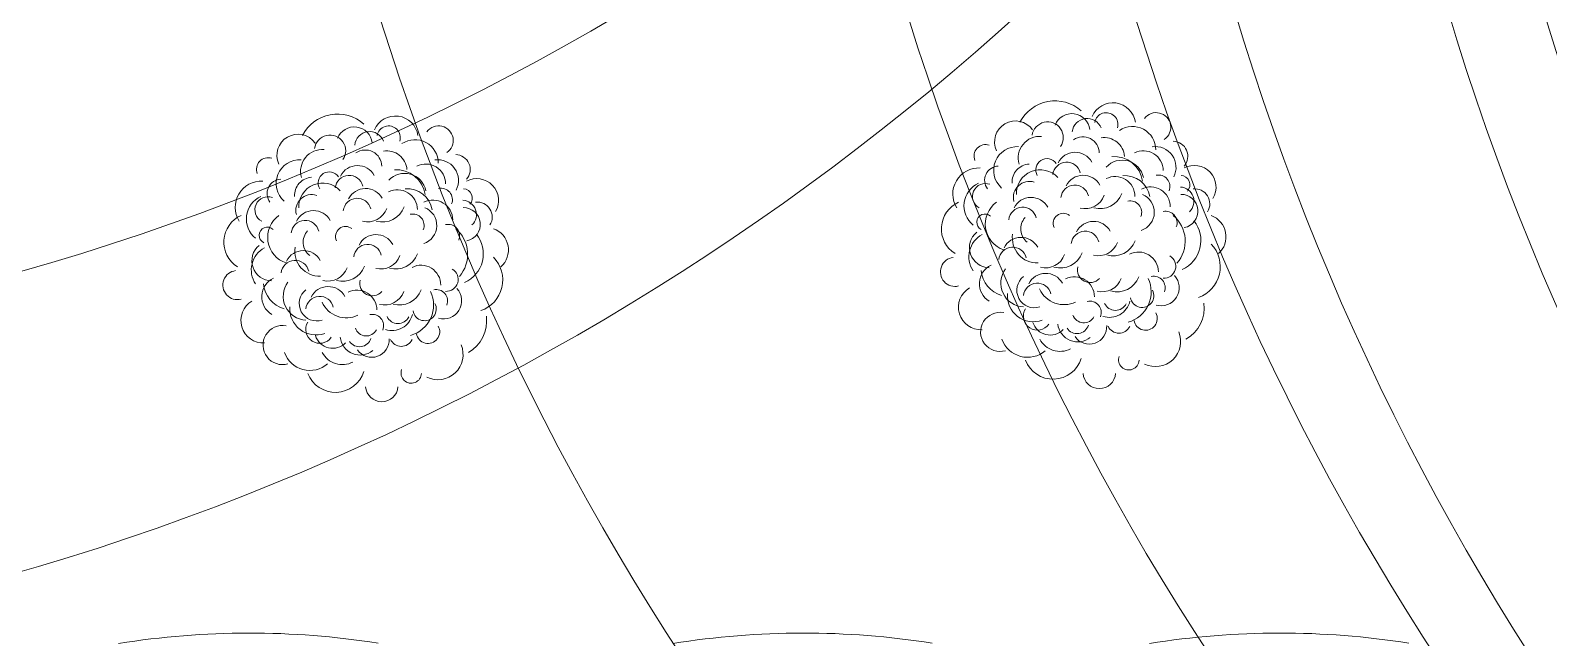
# Model space of a CAD drawing. Header units: millimetres. Extents: x 664 to 1534, y 1164 to 2765.
# Drawn here: x 732.79 to 741.75, y 1333.25 to 1336.83 of the extents above; entities that cross this region are included whole.
import ezdxf

# ---------------------------------------------------------------- set-up
doc = ezdxf.new("R2010")
doc.units = ezdxf.units.MM
doc.layers.get('0').update_dxf_attribs({"lineweight": 20})
doc.layers.add('Barra', color=9, linetype='Continuous', lineweight=9)
doc.layers.add('Jardim', color=92, linetype='Continuous', lineweight=20)

msp = doc.modelspace()

# ---------------------------------------------------------------- hatches: boundary and pattern name
at = {"layer": 'Jardim'}
h = msp.add_hatch(dxfattribs=at)
h.set_pattern_fill('GRASS', color=256, scale=0.04, angle=120, style=0)
h.set_pattern_definition([(210, (175.9079, -101.2197), (-0.26295997, -0.98137997), [0.1905, -1.24634]), (165, (175.9079, -101.2197), (-0.26296015, -0.98138064), [0.1905, -0.8255]), (255, (175.9079, -101.2197), (0.98138064, -0.26296015), [0.1905, -0.8255])])
edge = h.paths.add_edge_path()
edge.add_line((720.4807, 1355.4641), (727.4807, 1355.4641))
edge.add_line((727.4807, 1355.4641), (727.4807, 1359.2641))
edge.add_line((727.4807, 1359.2641), (763.261, 1359.2641))
edge.add_spline(control_points=[(763.261, 1359.2641), (762.538, 1359.8858), (760.7276, 1361.7391), (760.9005, 1364.5087), (761.0119, 1366.2941)], knot_values=[0, 0, 0, 0, 2.755825, 7.755327, 7.755327, 7.755327, 7.755327], degree=3, periodic=0)
edge.add_line((761.0119, 1366.2941), (761.0119, 1377.2941))
edge.add_line((761.0119, 1377.2941), (731.4807, 1377.2941))
edge.add_line((731.4807, 1377.2941), (731.4807, 1381.0441))
edge.add_line((731.4807, 1381.0441), (724.9807, 1381.0441))
edge.add_line((724.9807, 1381.0441), (710.9807, 1381.0441))
edge.add_arc((710.9807, 1380.0441), 1, 90, 180)
edge.add_line((709.9807, 1380.0441), (709.9807, 1342.4641))
edge.add_arc((708.9807, 1342.4641), 1, 270, 360, ccw=False)
edge.add_line((708.9807, 1341.4641), (704.9807, 1341.4641))
edge.add_arc((704.9807, 1340.4641), 1, 90, 180)
edge.add_line((703.9807, 1340.4641), (703.9807, 1331.7101))
edge.add_arc((704.9807, 1331.7101), 1, 180, 270)
edge.add_line((704.9807, 1330.7101), (709.9807, 1330.7101))
edge.add_line((709.9807, 1330.7101), (716.4807, 1342.4641))
edge.add_line((716.4807, 1342.4641), (720.4807, 1342.4641))
edge.add_line((720.4807, 1342.4641), (720.4807, 1355.4641))

# ---------------------------------------------------------------- linework, layer by layer
for centre in [(734.08, 1328.4213), (737.352, 1328.4213), (740.1666, 1328.4213)]:
    msp.add_arc(centre, 4.8542, 80.98932, 99.14271)
at = {"layer": 'Barra'}
for centre in [(728.6307, 1349.8434), (728.5507, 1348.0474), (735.4407, 1341.3641), (749.1792, 1341.3641), (752.2976, 1341.3686), (753.6483, 1341.3364), (731.0625, 1341.2769), (754.2782, 1341.2308), (755.5352, 1341.2398), (756.0995, 1341.2393), (739.6705, 1341.1441)]:
    msp.add_circle(centre, 15, dxfattribs=at)
at = {"layer": 'Jardim'}
for centre, radius, start, end in [((738.8376, 1336.1856), 0.2329, 48.28337, 152.85399), ((739.1795, 1336.2733), 0.1338, 7.98267, 156.85447), ((734.6009, 1336.1076), 0.2329, 48.28337, 152.85399), ((734.9428, 1336.1953), 0.1338, 7.98267, 156.85447), ((738.9368, 1336.2364), 0.1065, 6.52948, 158.40049), ((739.0271, 1336.2263), 0.0884, 21.16688, 173.9023), ((739.1395, 1336.2796), 0.0689, 342.93671, 170.05732), ((739.4345, 1336.2625), 0.0864, 303.6973, 143.09374), ((734.3671, 1336.098), 0.1237, 35.1074, 205.13555), ((734.7001, 1336.1584), 0.1065, 6.52948, 158.40049), ((734.7904, 1336.1483), 0.0884, 21.16688, 173.9023), ((734.9028, 1336.2016), 0.0689, 342.93671, 170.05732), ((735.1978, 1336.1845), 0.0864, 303.6973, 143.09374), ((738.6038, 1336.176), 0.1237, 35.1074, 205.13555), ((738.7934, 1336.2017), 0.0925, 325.40107, 171.55952), ((739.2945, 1336.129), 0.1381, 359.92819, 123.51165), ((734.5111, 1336.0028), 0.1282, 85.35064, 196.48032), ((734.5567, 1336.1237), 0.0925, 325.40107, 171.55952), ((734.7653, 1336.0315), 0.0969, 0.91964, 124.75563), ((735.0578, 1336.051), 0.1381, 359.92819, 123.51165), ((738.4275, 1336.0922), 0.0684, 71.50625, 201.72963), ((738.6148, 1336.0085), 0.1399, 86.85597, 228.44396), ((738.7478, 1336.0808), 0.1282, 85.35064, 196.48032), ((739.002, 1336.1095), 0.0969, 0.91964, 124.75563), ((739.1288, 1336.0822), 0.1191, 4.1483, 99.37848), ((739.4285, 1336.0256), 0.1234, 332.72766, 97.98182), ((739.5332, 1336.0914), 0.0882, 318.88006, 88.31284), ((734.1908, 1336.0143), 0.0684, 71.50625, 201.72963), ((734.3781, 1335.9305), 0.1399, 86.85597, 228.44396), ((734.8921, 1336.0042), 0.1191, 4.1483, 99.37848), ((735.1219, 1335.9282), 0.1174, 0.18665, 116.63362), ((735.1918, 1335.9476), 0.1234, 332.72766, 97.98182), ((735.2964, 1336.0134), 0.0882, 318.88006, 88.31284), ((738.6909, 1335.9384), 0.1071, 93.3457, 183.39687), ((738.7893, 1336.0111), 0.066, 34.34073, 210.9284), ((738.9062, 1335.9738), 0.0827, 13.77423, 173.72093), ((738.9559, 1336.0019), 0.1126, 28.93752, 153.19587), ((739.234, 1335.9405), 0.1277, 11.45563, 137.24534), ((739.1856, 1335.9192), 0.1707, 8.24003, 94.09258), ((739.3586, 1336.0062), 0.1174, 0.18665, 116.63362), ((734.2693, 1335.8712), 0.0842, 92.37076, 216.90541), ((734.4542, 1335.8604), 0.1071, 93.3457, 183.39687), ((734.5526, 1335.9331), 0.066, 34.34073, 210.9284), ((734.6695, 1335.8958), 0.0827, 13.77423, 173.72093), ((734.7192, 1335.9239), 0.1126, 28.93752, 153.19587), ((734.9973, 1335.8625), 0.1277, 11.45563, 137.24534), ((734.9489, 1335.8412), 0.1707, 8.24003, 94.09258), ((735.4231, 1335.8307), 0.1286, 328.98613, 117.91307), ((738.388, 1335.8682), 0.1543, 86.99493, 212.24909), ((738.506, 1335.9492), 0.0842, 92.37076, 216.90541), ((738.7502, 1335.87), 0.1413, 42.65784, 182.21739), ((739.0036, 1335.8665), 0.1126, 28.93752, 153.19587), ((739.1916, 1335.854), 0.1174, 0.18665, 116.63362), ((739.2487, 1335.8263), 0.1509, 10.21959, 94.20456), ((739.4487, 1335.9129), 0.0674, 338.10349, 102.63814), ((739.5789, 1335.9232), 0.0547, 317.23898, 87.46236), ((739.6598, 1335.9087), 0.1286, 328.98613, 117.91307), ((734.1513, 1335.7902), 0.1543, 86.99493, 212.24909), ((734.449, 1335.7707), 0.0942, 71.85538, 194.98483), ((734.5135, 1335.792), 0.1413, 42.65784, 182.21739), ((734.7669, 1335.7885), 0.1126, 28.93752, 153.19587), ((734.9549, 1335.776), 0.1174, 0.18665, 116.63362), ((735.012, 1335.7483), 0.1509, 10.21959, 94.20456), ((735.212, 1335.8349), 0.0674, 338.10349, 102.63814), ((735.3422, 1335.8452), 0.0547, 317.23898, 87.46236), ((738.446, 1335.7986), 0.1467, 114.45392, 230.90089), ((738.4267, 1335.8534), 0.0769, 69.89615, 241.56931), ((738.6857, 1335.8487), 0.0942, 71.85538, 194.98483), ((738.9539, 1335.8384), 0.0827, 13.77423, 173.72093), ((739.0149, 1335.9025), 0.1207, 255.95233, 339.93729), ((739.1034, 1335.9179), 0.1366, 253.97276, 339.82531), ((739.3107, 1335.7609), 0.113, 288.39057, 67.95012), ((739.4007, 1335.7929), 0.1174, 0.18665, 116.63362), ((739.5727, 1335.8248), 0.085, 313.69062, 86.21275), ((739.582, 1335.7671), 0.099, 280.84013, 90.86829), ((739.6622, 1335.8101), 0.089, 328.29983, 96.12531), ((734.2093, 1335.7206), 0.1467, 114.45392, 230.90089), ((734.1899, 1335.7754), 0.0769, 69.89615, 241.56931), ((734.4594, 1335.6577), 0.1126, 28.93752, 153.19587), ((734.7172, 1335.7604), 0.0827, 13.77423, 173.72093), ((734.7782, 1335.8245), 0.1207, 255.95233, 339.93729), ((734.8667, 1335.8399), 0.1366, 253.97276, 339.82531), ((735.074, 1335.6829), 0.113, 288.39057, 67.95012), ((735.164, 1335.7149), 0.1174, 0.18665, 116.63362), ((735.336, 1335.7468), 0.085, 313.69062, 86.21275), ((735.3453, 1335.6891), 0.099, 280.84013, 90.86829), ((735.4255, 1335.7321), 0.089, 328.29983, 96.12531), ((738.3391, 1335.6625), 0.1727, 114.19546, 237.77892), ((738.585, 1335.6903), 0.1596, 125.7229, 251.51261), ((738.6464, 1335.7077), 0.0827, 13.77423, 173.72093), ((738.6961, 1335.7357), 0.1126, 28.93752, 153.19587), ((739.2817, 1335.7607), 0.0674, 338.10349, 102.63814), ((734.1024, 1335.5845), 0.1727, 114.19546, 237.77892), ((734.3483, 1335.6123), 0.1596, 125.7229, 251.51261), ((734.4097, 1335.6297), 0.0827, 13.77423, 173.72093), ((735.0449, 1335.6827), 0.0674, 338.10349, 102.63814), ((735.2541, 1335.6216), 0.0674, 338.10349, 102.63814), ((738.4235, 1335.7021), 0.0483, 46.36687, 243.34511), ((738.7354, 1335.6624), 0.1004, 138.30862, 232.07705), ((738.8857, 1335.6951), 0.0595, 51.56054, 204.14125), ((739.0651, 1335.5942), 0.1126, 28.93752, 153.19587), ((739.4908, 1335.6996), 0.0674, 338.10349, 102.63814), ((739.4084, 1335.5901), 0.1977, 318.76682, 49.8869), ((739.5121, 1335.5934), 0.1864, 294.0161, 38.58672), ((739.7136, 1335.616), 0.1333, 311.61104, 69.97858), ((734.1868, 1335.6241), 0.0483, 46.36687, 243.34511), ((734.4987, 1335.5844), 0.1004, 138.30862, 232.07705), ((734.649, 1335.6171), 0.0595, 51.56054, 204.14125), ((734.8284, 1335.5162), 0.1126, 28.93752, 153.19587), ((735.1717, 1335.5121), 0.1977, 318.76682, 49.8869), ((735.2754, 1335.5154), 0.1864, 294.0161, 38.58672), ((735.4769, 1335.5381), 0.1333, 311.61104, 69.97858), ((738.4774, 1335.4977), 0.1489, 118.41557, 213.64575), ((738.4511, 1335.5516), 0.1189, 129.86765, 268.31469), ((738.6368, 1335.4997), 0.1126, 28.93752, 153.19587), ((738.7331, 1335.6089), 0.148, 171.2184, 271.44284), ((739.0154, 1335.5661), 0.0827, 13.77423, 173.72093), ((739.1815, 1335.6397), 0.1366, 253.97276, 339.82531), ((734.2407, 1335.4197), 0.1489, 118.41557, 213.64575), ((734.2144, 1335.4736), 0.1189, 129.86765, 268.31469), ((734.4001, 1335.4217), 0.1126, 28.93752, 153.19587), ((734.4964, 1335.531), 0.148, 171.2184, 271.44284), ((734.7787, 1335.4882), 0.0827, 13.77423, 173.72093), ((734.8563, 1335.5463), 0.1207, 255.95233, 339.93729), ((734.9448, 1335.5617), 0.1366, 253.97276, 339.82531), ((738.5871, 1335.4717), 0.0827, 13.77423, 173.72093), ((738.7806, 1335.5524), 0.1207, 255.95233, 339.93729), ((738.869, 1335.5678), 0.1366, 253.97276, 339.82531), ((739.093, 1335.6243), 0.1207, 255.95233, 339.93729), ((739.3301, 1335.4083), 0.1174, 0.18665, 116.63362), ((739.4795, 1335.4418), 0.0707, 266.89962, 59.63503), ((739.6204, 1335.439), 0.1926, 289.53628, 43.89293), ((734.0103, 1335.3305), 0.0861, 97.20398, 284.32459), ((734.3504, 1335.3937), 0.0827, 13.77423, 173.72093), ((734.5439, 1335.4744), 0.1207, 255.95233, 339.93729), ((734.6323, 1335.4898), 0.1366, 253.97276, 339.82531), ((735.0934, 1335.3303), 0.1174, 0.18665, 116.63362), ((735.2428, 1335.3638), 0.0707, 266.89962, 59.63503), ((735.3837, 1335.361), 0.1926, 289.53628, 43.89293), ((738.247, 1335.4085), 0.0861, 97.20398, 284.32459), ((738.5115, 1335.3392), 0.1211, 115.18691, 239.0229), ((738.572, 1335.4327), 0.1717, 185.46774, 252.96976), ((738.6578, 1335.342), 0.1407, 143.20479, 267.46313), ((739.0434, 1335.4195), 0.0744, 165.82781, 318.40852), ((734.2748, 1335.2612), 0.1211, 115.18691, 239.0229), ((734.3353, 1335.3547), 0.1717, 185.46774, 252.96976), ((734.4211, 1335.264), 0.1407, 143.20479, 267.46313), ((734.5456, 1335.2092), 0.1126, 28.93752, 153.19587), ((734.8067, 1335.3415), 0.0744, 165.82781, 318.40852), ((738.7153, 1335.2997), 0.1034, 128.0415, 287.9882), ((738.7326, 1335.2591), 0.0827, 13.77423, 173.72093), ((738.7823, 1335.2872), 0.1126, 28.93752, 153.19587), ((738.9526, 1335.2616), 0.1174, 0.18665, 116.63362), ((739.1149, 1335.4117), 0.1207, 255.95233, 339.93729), ((739.2034, 1335.4271), 0.1366, 253.97276, 339.82531), ((739.22, 1335.2899), 0.185, 285.48567, 25.71011), ((739.4202, 1335.3151), 0.0674, 338.10349, 102.63814), ((739.4636, 1335.3152), 0.107, 253.7154, 42.58721), ((734.1637, 1335.1216), 0.1332, 120.79675, 272.66776), ((734.4786, 1335.2217), 0.1034, 128.0415, 287.9882), ((734.4959, 1335.1811), 0.0827, 13.77423, 173.72093), ((734.7158, 1335.1836), 0.1174, 0.18665, 116.63362), ((734.8782, 1335.3337), 0.1207, 255.95233, 339.93729), ((734.9667, 1335.3491), 0.1366, 253.97276, 339.82531), ((734.9833, 1335.2119), 0.185, 285.48567, 25.71011), ((735.1835, 1335.2371), 0.0674, 338.10349, 102.63814), ((735.2269, 1335.2372), 0.107, 253.7154, 42.58721), ((738.4004, 1335.1996), 0.1332, 120.79675, 272.66776), ((738.7102, 1335.2679), 0.1541, 175.26901, 289.62566), ((738.8901, 1335.3729), 0.1581, 204.49955, 295.61964), ((739.0426, 1335.1683), 0.0674, 338.10349, 102.63814), ((739.158, 1335.265), 0.1255, 252.57589, 346.34432), ((739.3516, 1335.2673), 0.0691, 189.43003, 28.82647), ((734.4735, 1335.19), 0.1541, 175.26901, 289.62566), ((734.6534, 1335.2949), 0.1581, 204.49955, 295.61964), ((734.8059, 1335.0903), 0.0674, 338.10349, 102.63814), ((734.9213, 1335.187), 0.1255, 252.57589, 346.34432), ((734.9576, 1335.1736), 0.0706, 204.6128, 334.04557), ((735.1149, 1335.1893), 0.0691, 189.43003, 28.82647), ((735.267, 1335.1189), 0.2146, 299.73501, 7.23703), ((738.5136, 1335.0541), 0.1156, 79.66834, 285.82679), ((738.7329, 1335.1473), 0.0826, 148.608, 325.19567), ((739.0073, 1335.1758), 0.068, 199.42335, 331.94549), ((739.1943, 1335.2516), 0.0706, 204.6128, 334.04557), ((739.3719, 1335.1328), 0.0691, 189.43003, 28.82647), ((739.5037, 1335.1969), 0.2146, 299.73501, 7.23703), ((734.2769, 1334.9761), 0.1156, 79.66834, 285.82679), ((734.4962, 1335.0693), 0.0826, 148.608, 325.19567), ((734.7706, 1335.0979), 0.068, 199.42335, 331.94549), ((735.1352, 1335.0548), 0.0691, 189.43003, 28.82647), ((738.8087, 1335.1418), 0.1066, 197.34377, 315.71131), ((738.9712, 1335.1127), 0.1178, 186.12264, 309.2521), ((738.9671, 1335.1154), 0.0712, 214.03256, 341.85804), ((739.0398, 1335.0848), 0.1028, 214.71887, 3.6458), ((739.2147, 1335.1171), 0.0706, 204.6128, 334.04557), ((739.4303, 1334.998), 0.1487, 244.13492, 22.58196), ((734.572, 1335.0638), 0.1066, 197.34377, 315.71131), ((734.7345, 1335.0348), 0.1178, 186.12264, 309.2521), ((734.7304, 1335.0374), 0.0712, 214.03256, 341.85804), ((734.8031, 1335.0068), 0.1028, 214.71887, 3.6458), ((734.978, 1335.0391), 0.0706, 204.6128, 334.04557), ((735.1936, 1334.92), 0.1487, 244.13492, 22.58196), ((738.6748, 1335.0643), 0.1602, 199.61791, 310.74759), ((738.8662, 1335.0726), 0.1339, 207.61297, 297.66414), ((734.4381, 1334.9863), 0.1602, 199.61791, 310.74759), ((734.6295, 1334.9946), 0.1339, 207.61297, 297.66414), ((738.8256, 1334.9498), 0.1749, 201.12324, 342.71123), ((739.273, 1334.8893), 0.0604, 160.63414, 357.61238), ((734.5889, 1334.8718), 0.1749, 201.12324, 342.71123), ((735.0363, 1334.8113), 0.0604, 160.63414, 357.61238), ((739.0989, 1334.8151), 0.0961, 184.16342, 355.83658), ((734.8622, 1334.7371), 0.0961, 184.16342, 355.83658)]:
    msp.add_arc(centre, radius, start, end, dxfattribs=at)

doc.saveas('drawing.dxf')
